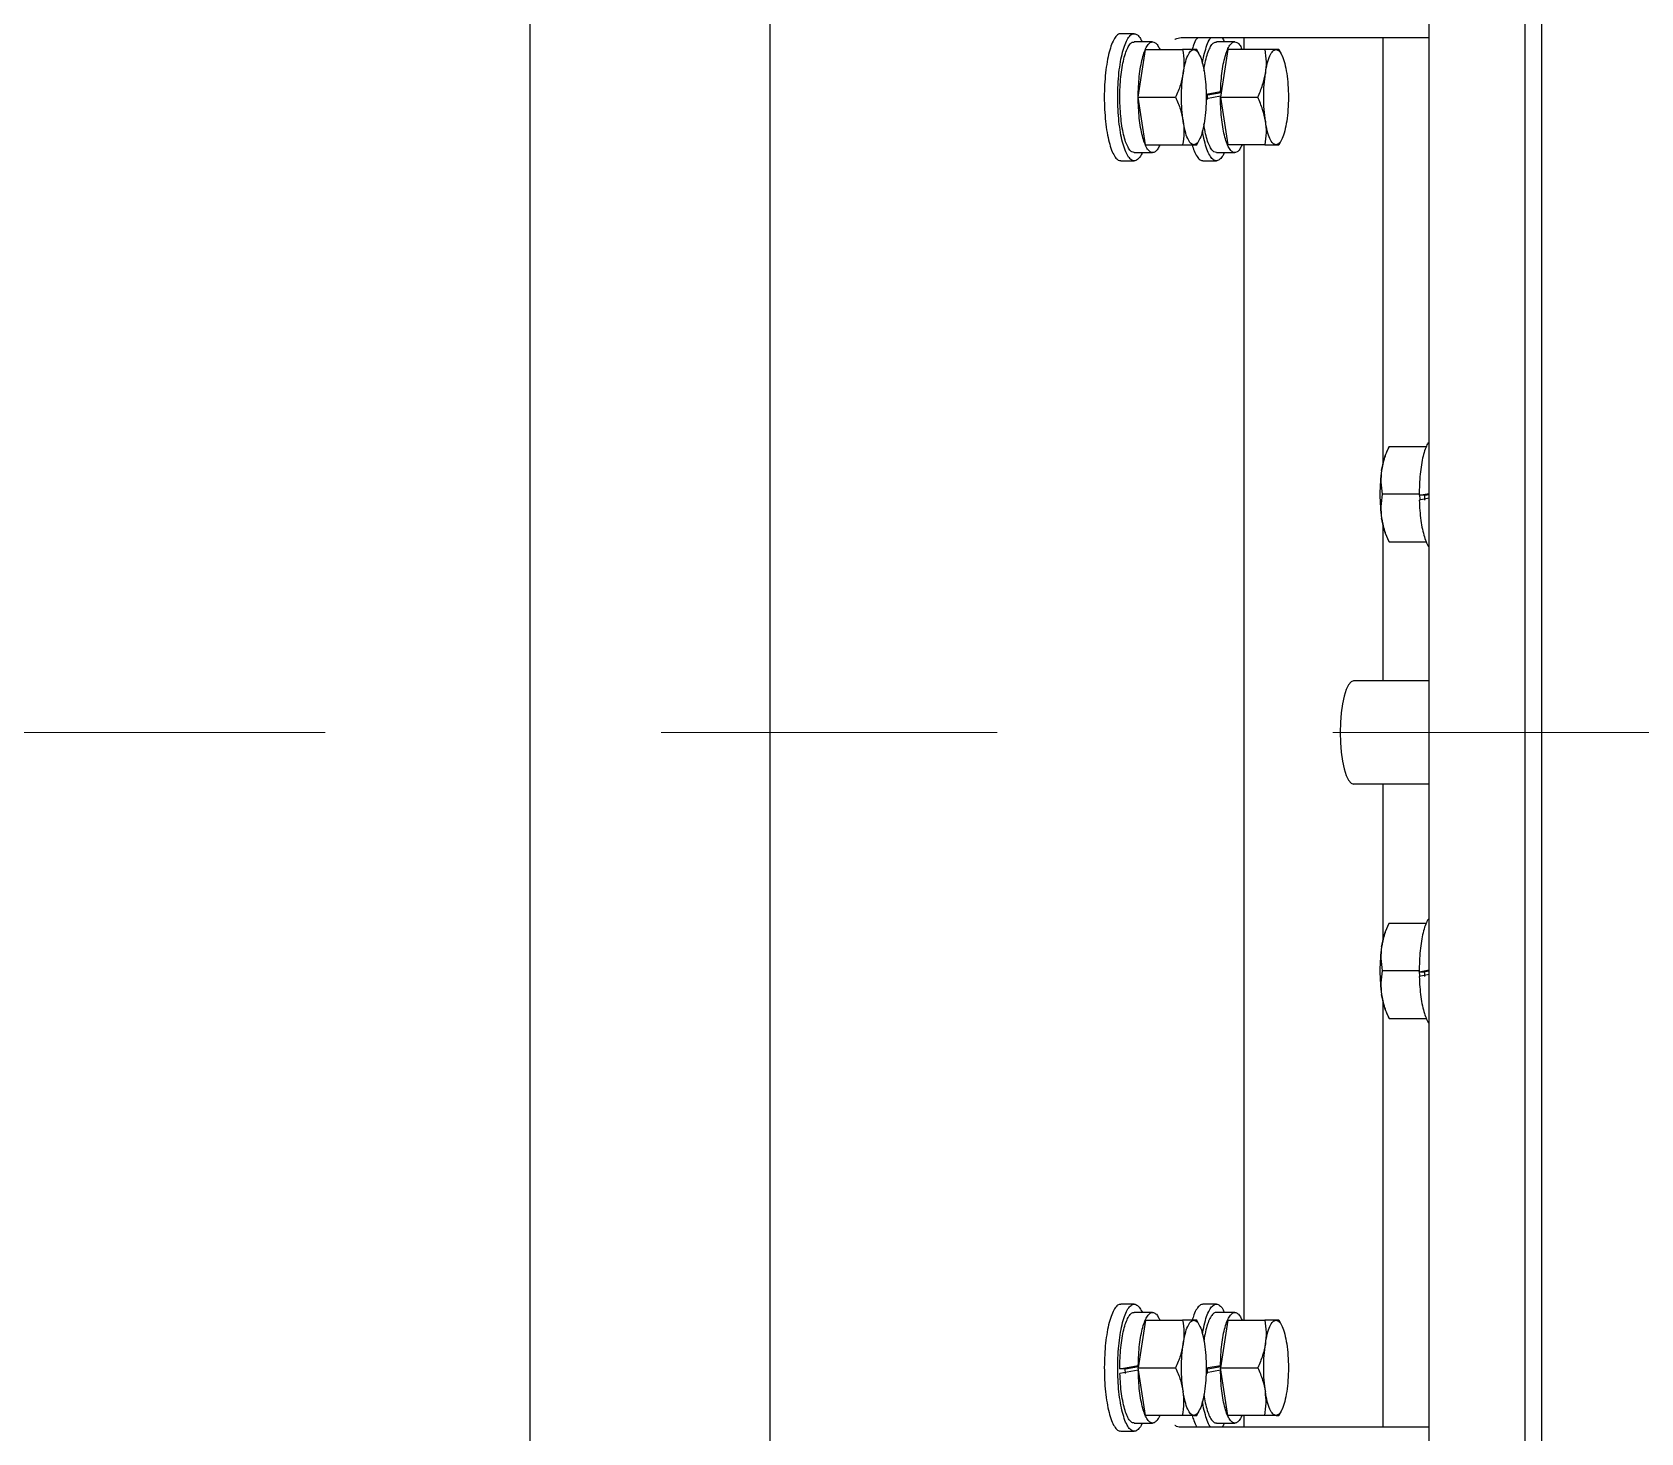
# Model space of a CAD drawing. Header units: millimetres. Extents: x 861 to 27901, y 673 to 17923.
# Drawn here: x 11556.8 to 11878, y 9979.1 to 10258.8 of the extents above; entities that cross this region are included whole.
import ezdxf

# ---------------------------------------------------------------- set-up
doc = ezdxf.new("R2010")
doc.units = ezdxf.units.MM
doc.header["$LTSCALE"] = 33.3
doc.linetypes.add('CENTERX2', pattern=[20.32, 12.7, -2.54, 2.54, -2.54])
doc.layers.add('CAPA_1', color=7, linetype='Continuous')

msp = doc.modelspace()

# ---------------------------------------------------------------- linework, layer by layer
at = {"color": 7, "linetype": 'Continuous', "lineweight": 25}
for p, q in [((11704.14, 9583.77), (11704.14, 10701.7)), ((11835.74, 9718.55), (11835.74, 10519.34)), ((11854.89, 9718.55), (11854.89, 10519.34)), ((11858.17, 10519.34), (11858.17, 9718.55)), ((11656.23, 9977.42), (11656.23, 10260.47)), ((11776.83, 10258.49), (11774.15, 10258.49)), ((11780.51, 10256.85), (11776.83, 10256.85)), ((11786.19, 10257.7), (11835.74, 10257.7)), ((11796.92, 10256.85), (11793.25, 10256.85)), ((11798.79, 10255.32), (11798.79, 10257.7)), ((11826.45, 10257.7), (11826.45, 10172.38)), ((11777.66, 10245.8), (11779.09, 10255.32)), ((11779.09, 10255.32), (11786.5, 10255.32)), ((11789.88, 10254.23), (11789.34, 10255.33)), ((11795.5, 10255.32), (11794.08, 10245.8)), ((11802.92, 10255.32), (11795.5, 10255.32)), ((11806.3, 10254.23), (11805.76, 10255.33)), ((11791.18, 10246.42), (11794.08, 10246.95)), ((11791.55, 10246.28), (11791.21, 10246.28)), ((11794.06, 10246), (11791.24, 10245.48)), ((11791.48, 10245.33), (11791.48, 10246.28)), ((11791.55, 10246.28), (11794.23, 10246.76)), ((11794.11, 10246), (11794.06, 10246)), ((11794.08, 10246.95), (11794.25, 10246.95)), ((11777.66, 10245.8), (11785.08, 10245.8)), ((11779.09, 10236.29), (11777.66, 10245.8)), ((11794.08, 10245.8), (11801.49, 10245.8)), ((11794.08, 10245.8), (11795.5, 10236.29)), ((11789.34, 10236.28), (11789.88, 10237.37)), ((11805.76, 10236.28), (11806.3, 10237.37)), ((11776.83, 10234.75), (11780.51, 10234.75)), ((11779.09, 10236.29), (11786.5, 10236.29)), ((11793.25, 10234.75), (11796.92, 10234.75)), ((11794.83, 10234.75), (11794.57, 10234.19)), ((11802.92, 10236.29), (11795.5, 10236.29)), ((11798.79, 10001.6), (11798.79, 10236.29)), ((11774.15, 10233.12), (11776.83, 10233.12)), ((11790.57, 10233.12), (11793.25, 10233.12)), ((11827.77, 10176.04), (11827.22, 10174.94)), ((11827.77, 10176.03), (11835.18, 10176.03)), ((11833.76, 10166.52), (11826.34, 10166.52)), ((11833.74, 10166.32), (11835.74, 10166.69)), ((11834.84, 10166.32), (11833.74, 10166.32)), ((11835.74, 10165.73), (11833.75, 10165.37)), ((11833.76, 10166.52), (11833.93, 10165.37)), ((11834.86, 10165.37), (11834.84, 10166.32)), ((11834.95, 10166.33), (11835.74, 10166.48)), ((11826.45, 10160.65), (11826.45, 10129.25)), ((11827.22, 10158.09), (11827.77, 10156.99)), ((11827.77, 10157), (11835.18, 10157)), ((11835.74, 10129.25), (11820.65, 10129.25)), ((11835.74, 10108.64), (11820.65, 10108.64)), ((11826.45, 10108.64), (11826.45, 10077.24)), ((11827.77, 10080.9), (11827.22, 10079.8)), ((11827.77, 10080.89), (11835.18, 10080.89)), ((11833.76, 10071.37), (11826.34, 10071.37)), ((11833.74, 10071.18), (11835.74, 10071.54)), ((11833.74, 10071.18), (11834.84, 10071.18)), ((11835.74, 10070.59), (11833.75, 10070.23)), ((11833.93, 10070.23), (11833.76, 10071.37)), ((11834.86, 10070.23), (11834.84, 10071.18)), ((11834.95, 10071.19), (11835.74, 10071.33)), ((11826.45, 10065.51), (11826.45, 9980.2)), ((11827.22, 10062.95), (11827.77, 10061.85)), ((11827.77, 10061.86), (11835.18, 10061.86)), ((11776.83, 10004.77), (11774.15, 10004.77)), ((11780.51, 10003.14), (11776.83, 10003.14)), ((11793.25, 10004.77), (11790.57, 10004.77)), ((11796.92, 10003.14), (11793.25, 10003.14)), ((11779.09, 10001.6), (11777.66, 9992.09)), ((11779.09, 10001.6), (11786.5, 10001.6)), ((11789.88, 10000.52), (11789.34, 10001.61)), ((11790.48, 9998.83), (11790.52, 9999.16)), ((11795.5, 10001.6), (11794.08, 9992.09)), ((11795.5, 10001.6), (11802.92, 10001.6)), ((11806.3, 10000.52), (11805.76, 10001.61)), ((11773.97, 9991.89), (11777.65, 9992.56)), ((11775.13, 9991.89), (11777.71, 9992.36)), ((11777.65, 9992.56), (11777.74, 9992.56)), ((11791.2, 9992.04), (11794.07, 9992.56)), ((11791.54, 9991.89), (11794.12, 9992.36)), ((11794.07, 9992.56), (11794.15, 9992.56)), ((11775.13, 9991.89), (11773.97, 9991.89)), ((11777.65, 9991.61), (11773.99, 9990.94)), ((11775.09, 9990.94), (11775.06, 9991.89)), ((11777.74, 9991.61), (11777.65, 9991.61)), ((11779.09, 9982.57), (11777.66, 9992.09)), ((11777.66, 9992.09), (11785.08, 9992.09)), ((11791.2, 9991.89), (11791.54, 9991.89)), ((11794.07, 9991.61), (11791.25, 9991.1)), ((11791.5, 9990.94), (11791.48, 9991.89)), ((11794.15, 9991.61), (11794.07, 9991.61)), ((11794.08, 9992.09), (11801.49, 9992.09)), ((11795.5, 9982.57), (11794.08, 9992.09)), ((11789.34, 9982.56), (11789.88, 9983.66)), ((11805.76, 9982.56), (11806.3, 9983.66)), ((11774.15, 9979.4), (11776.83, 9979.4)), ((11776.83, 9981.04), (11780.51, 9981.04)), ((11786.5, 9982.57), (11779.09, 9982.57)), ((11835.74, 9980.2), (11786.19, 9980.2)), ((11793.25, 9981.04), (11796.92, 9981.04)), ((11802.92, 9982.57), (11795.5, 9982.57)), ((11798.79, 9980.2), (11798.79, 9982.57))]:
    msp.add_line(p, q, dxfattribs=at)
at = {"color": 7, "linetype": 'Continuous', "lineweight": 25, "flags": 128}
msp.add_lwpolyline([(11820.65, 10129.25), (11820.13, 10129.05), (11819.63, 10128.47), (11819.17, 10127.52), (11818.77, 10126.23), (11818.43, 10124.67), (11818.19, 10122.89), (11818.04, 10120.96), (11817.98, 10118.95), (11818.04, 10116.93), (11818.19, 10115), (11818.43, 10113.22), (11818.77, 10111.66), (11819.17, 10110.38), (11819.63, 10109.42), (11820.13, 10108.84), (11820.65, 10108.64)], dxfattribs=at)
at = {"color": 7, "linetype": 'Continuous', "lineweight": 25}
for points, knots in [([(11774.15, 10258.44), (11774.1, 10258.46), (11773.83, 10258.53), (11773.35, 10258.17), (11772.74, 10257.36), (11772.19, 10256.06), (11771.71, 10254.39), (11771.32, 10252.38), (11771.04, 10250.12), (11770.88, 10247.69), (11770.85, 10245.19), (11770.95, 10242.71), (11771.16, 10240.36), (11771.5, 10238.21), (11771.93, 10236.35), (11772.45, 10234.86), (11773.03, 10233.8), (11773.61, 10233.19), (11773.99, 10233.17), (11774.15, 10233.16)], [0, 0, 0, 0, 0.015224, 0.077724, 0.140224, 0.202724, 0.265224, 0.327724, 0.390224, 0.452724, 0.515224, 0.577724, 0.640224, 0.702724, 0.765224, 0.827724, 0.890224, 0.952724, 1, 1, 1, 1]), ([(11778.42, 10234.75), (11778.36, 10234.6), (11778.11, 10234.02), (11777.63, 10233.43), (11776.99, 10233.04), (11776.34, 10233.18), (11775.72, 10233.79), (11775.13, 10234.86), (11774.61, 10236.35), (11774.18, 10238.21), (11773.84, 10240.36), (11773.63, 10242.71), (11773.53, 10245.19), (11773.56, 10247.69), (11773.72, 10250.12), (11774, 10252.38), (11774.39, 10254.39), (11774.87, 10256.07), (11775.42, 10257.35), (11776.03, 10258.19), (11776.67, 10258.56), (11777.32, 10258.42), (11777.92, 10257.88), (11778.27, 10257.17), (11778.43, 10256.85)], [0, 0, 0, 0, 0.015622, 0.062876, 0.11013, 0.157384, 0.204637, 0.251891, 0.299145, 0.346399, 0.393652, 0.440906, 0.48816, 0.535414, 0.582667, 0.629921, 0.677175, 0.724429, 0.771682, 0.818936, 0.86619, 0.913444, 0.960698, 1, 1, 1, 1]), ([(11776.83, 10234.78), (11776.69, 10234.8), (11776.35, 10234.82), (11775.85, 10235.36), (11775.35, 10236.27), (11774.9, 10237.56), (11774.53, 10239.14), (11774.24, 10240.98), (11774.05, 10243), (11773.96, 10245.13), (11773.98, 10247.28), (11774.11, 10249.37), (11774.33, 10251.33), (11774.66, 10253.08), (11775.06, 10254.56), (11775.53, 10255.72), (11776.05, 10256.49), (11776.49, 10256.86), (11776.75, 10256.82), (11776.83, 10256.8)], [0, 0, 0, 0, 0.049169, 0.11081, 0.172451, 0.234092, 0.295733, 0.357375, 0.419016, 0.480657, 0.542298, 0.603939, 0.66558, 0.727221, 0.788863, 0.850504, 0.912145, 0.973786, 1, 1, 1, 1]), ([(11781.92, 10236.24), (11781.79, 10235.97), (11781.5, 10235.35), (11781, 10234.85), (11780.45, 10234.68), (11779.89, 10234.94), (11779.36, 10235.6), (11778.88, 10236.64), (11778.45, 10238.02), (11778.1, 10239.7), (11777.84, 10241.6), (11777.68, 10243.66), (11777.63, 10245.8), (11777.68, 10247.94), (11777.84, 10250), (11778.1, 10251.91), (11778.45, 10253.58), (11778.88, 10254.97), (11779.36, 10256.01), (11779.89, 10256.67), (11780.45, 10256.92), (11781, 10256.75), (11781.5, 10256.25), (11781.79, 10255.64), (11781.92, 10255.37)], [0, 0, 0, 0, 0.036649, 0.082984, 0.129319, 0.175654, 0.221989, 0.268324, 0.31466, 0.360995, 0.40733, 0.453665, 0.5, 0.546335, 0.59267, 0.639005, 0.68534, 0.731676, 0.778011, 0.824346, 0.870681, 0.917016, 0.963351, 1, 1, 1, 1]), ([(11784.95, 10257.31), (11784.95, 10257.31), (11784.94, 10257.3), (11785.14, 10257.46), (11785.59, 10257.65), (11786, 10257.68), (11786.19, 10257.7)], [0, 0, 0, 0, 0.145557, 0.437561, 0.733139, 1, 1, 1, 1]), ([(11789.47, 10257.7), (11789.39, 10257.61), (11789.11, 10257.28), (11788.75, 10256.47), (11788.51, 10255.62), (11788.42, 10255.32)], [0, 0, 0, 0, 0.190499, 0.715279, 1, 1, 1, 1]), ([(11790.47, 10252.56), (11790.47, 10252.58), (11790.57, 10253.34), (11790.87, 10254.62), (11791.35, 10256.25), (11791.79, 10257.28), (11792.07, 10257.61), (11792.15, 10257.7)], [0, 0, 0, 0, 0.007942, 0.302934, 0.597925, 0.892916, 1, 1, 1, 1]), ([(11790.76, 10251.14), (11790.81, 10251.52), (11790.95, 10252.53), (11791.28, 10253.91), (11791.72, 10255.23), (11792.22, 10256.18), (11792.74, 10256.76), (11793.08, 10256.81), (11793.25, 10256.83)], [0, 0, 0, 0, 0.110422, 0.292374, 0.474326, 0.656278, 0.83823, 1, 1, 1, 1]), ([(11794.08, 10246.95), (11794.11, 10247.65), (11794.17, 10249.07), (11794.39, 10251.05), (11794.7, 10252.84), (11795.09, 10254.36), (11795.55, 10255.57), (11796.06, 10256.41), (11796.61, 10256.85), (11797.16, 10256.89), (11797.71, 10256.49), (11798.11, 10255.95), (11798.31, 10255.43), (11798.36, 10255.32)], [0, 0, 0, 0, 0.09711, 0.19422, 0.291331, 0.388441, 0.485551, 0.582661, 0.679772, 0.776882, 0.873992, 0.971102, 1, 1, 1, 1]), ([(11794.37, 10257.7), (11794.4, 10257.67), (11794.56, 10257.5), (11794.71, 10257.16), (11794.83, 10256.85)], [0, 0, 0, 0, 0.132943, 1, 1, 1, 1]), ([(11786.5, 10255.32), (11786.62, 10254.5), (11786.85, 10252.94), (11786.69, 10251.33), (11786.61, 10250.56)], [0, 0, 0, 0, 0.52247, 1, 1, 1, 1]), ([(11788.74, 10255.32), (11788.47, 10255.32), (11787.91, 10255.32), (11786.98, 10255.32), (11786.5, 10255.32)], [0, 0, 0, 0, 0.47753, 1, 1, 1, 1]), ([(11789.32, 10255.32), (11789.32, 10255.32), (11789.31, 10255.32), (11788.94, 10255.32), (11788.74, 10255.32)], [0, 0, 0, 0, 0.473352, 1, 1, 1, 1]), ([(11802.92, 10255.32), (11803.03, 10254.5), (11803.26, 10252.94), (11803.1, 10251.33), (11803.03, 10250.56)], [0, 0, 0, 0, 0.52247, 1, 1, 1, 1]), ([(11805.16, 10255.32), (11804.89, 10255.32), (11804.33, 10255.32), (11803.4, 10255.32), (11802.92, 10255.32)], [0, 0, 0, 0, 0.47753, 1, 1, 1, 1]), ([(11805.74, 10255.32), (11805.73, 10255.32), (11805.72, 10255.32), (11805.35, 10255.32), (11805.16, 10255.32)], [0, 0, 0, 0, 0.473352, 1, 1, 1, 1]), ([(11786.61, 10250.56), (11786.46, 10249.79), (11786.13, 10248.18), (11785.44, 10246.62), (11785.08, 10245.8)], [0, 0, 0, 0, 0.47753, 1, 1, 1, 1]), ([(11801.49, 10245.8), (11801.86, 10246.62), (11802.55, 10248.18), (11802.87, 10249.79), (11803.03, 10250.56)], [0, 0, 0, 0, 0.5224703, 1, 1, 1, 1]), ([(11798.39, 10236.31), (11798.23, 10235.98), (11797.9, 10235.33), (11797.37, 10234.82), (11796.81, 10234.69), (11796.26, 10234.98), (11795.73, 10235.68), (11795.25, 10236.75), (11794.83, 10238.16), (11794.49, 10239.86), (11794.24, 10241.78), (11794.09, 10243.86), (11794.07, 10245.28), (11794.06, 10246)], [0, 0, 0, 0, 0.088541, 0.179687, 0.270833, 0.361979, 0.453125, 0.544271, 0.635416, 0.726562, 0.817708, 0.908854, 1, 1, 1, 1]), ([(11785.08, 10245.8), (11785.44, 10244.99), (11786.13, 10243.43), (11786.46, 10241.81), (11786.61, 10241.05)], [0, 0, 0, 0, 0.52247, 1, 1, 1, 1]), ([(11803.03, 10241.05), (11802.87, 10241.81), (11802.55, 10243.43), (11801.86, 10244.99), (11801.49, 10245.8)], [0, 0, 0, 0, 0.47753, 1, 1, 1, 1]), ([(11786.61, 10241.05), (11786.69, 10240.28), (11786.85, 10238.66), (11786.62, 10237.1), (11786.5, 10236.29)], [0, 0, 0, 0, 0.47753, 1, 1, 1, 1]), ([(11793.25, 10234.77), (11793.08, 10234.79), (11792.74, 10234.84), (11792.22, 10235.42), (11791.72, 10236.37), (11791.28, 10237.69), (11790.95, 10239.07), (11790.81, 10240.08), (11790.76, 10240.47)], [0, 0, 0, 0, 0.16177, 0.343722, 0.525674, 0.707626, 0.889578, 1, 1, 1, 1]), ([(11803.03, 10241.05), (11803.1, 10240.28), (11803.26, 10238.66), (11803.03, 10237.1), (11802.92, 10236.29)], [0, 0, 0, 0, 0.47753, 1, 1, 1, 1]), ([(11794.57, 10234.19), (11794.37, 10233.9), (11793.97, 10233.32), (11793.32, 10233.04), (11792.67, 10233.23), (11792.05, 10233.9), (11791.47, 10235.03), (11790.97, 10236.59), (11790.63, 10237.97), (11790.51, 10238.89), (11790.48, 10239.07)], [0, 0, 0, 0, 0.13794, 0.27588, 0.41382, 0.551761, 0.689701, 0.827641, 0.965581, 1, 1, 1, 1]), ([(11786.5, 10236.29), (11786.98, 10236.29), (11787.91, 10236.29), (11788.47, 10236.29), (11788.74, 10236.29)], [0, 0, 0, 0, 0.52247, 1, 1, 1, 1]), ([(11788.41, 10236.29), (11788.54, 10235.87), (11788.83, 10234.92), (11789.37, 10233.92), (11789.97, 10233.23), (11790.38, 10233.17), (11790.57, 10233.14)], [0, 0, 0, 0, 0.210568, 0.483737, 0.756906, 1, 1, 1, 1]), ([(11788.74, 10236.29), (11788.94, 10236.29), (11789.31, 10236.29), (11789.32, 10236.29), (11789.32, 10236.29)], [0, 0, 0, 0, 0.526648, 1, 1, 1, 1]), ([(11802.92, 10236.29), (11803.4, 10236.29), (11804.33, 10236.29), (11804.89, 10236.29), (11805.16, 10236.29)], [0, 0, 0, 0, 0.52247, 1, 1, 1, 1]), ([(11805.16, 10236.29), (11805.35, 10236.29), (11805.72, 10236.29), (11805.73, 10236.29), (11805.74, 10236.29)], [0, 0, 0, 0, 0.526648, 1, 1, 1, 1]), ([(11826.23, 10171.27), (11826.39, 10172.04), (11826.71, 10173.66), (11827.4, 10175.22), (11827.77, 10176.03)], [0, 0, 0, 0, 0.47753, 1, 1, 1, 1]), ([(11835.74, 10177.01), (11835.63, 10176.88), (11835.34, 10176.54), (11834.93, 10175.56), (11834.51, 10174.16), (11834.17, 10172.45), (11833.92, 10170.53), (11833.76, 10168.46), (11833.75, 10167.04), (11833.74, 10166.32)], [0, 0, 0, 0, 0.093892, 0.24491, 0.395928, 0.546946, 0.697964, 0.848982, 1, 1, 1, 1]), ([(11827.23, 10174.9), (11827.2, 10174.86), (11826.97, 10174.5), (11826.6, 10173.3), (11826.36, 10171.95), (11826.23, 10171.27)], [0, 0, 0, 0, 0.07236, 0.53618, 1, 1, 1, 1]), ([(11826.23, 10171.27), (11826.16, 10170.5), (11826, 10168.89), (11826.23, 10167.33), (11826.34, 10166.52)], [0, 0, 0, 0, 0.47753, 1, 1, 1, 1]), ([(11826.34, 10166.52), (11826.23, 10165.7), (11826, 10164.14), (11826.16, 10162.53), (11826.23, 10161.76)], [0, 0, 0, 0, 0.5224703, 1, 1, 1, 1]), ([(11834.95, 10166.33), (11834.92, 10166.33), (11834.87, 10166.32), (11834.85, 10166.32), (11834.84, 10166.32)], [0, 0, 0, 0, 0.497868, 1, 1, 1, 1]), ([(11833.75, 10165.37), (11833.78, 10164.66), (11833.84, 10163.25), (11834.06, 10161.27), (11834.37, 10159.48), (11834.76, 10157.95), (11835.22, 10156.78), (11835.56, 10156.12), (11835.74, 10155.97), (11835.74, 10155.97)], [0, 0, 0, 0, 0.166633, 0.333265, 0.499898, 0.66653, 0.833163, 0.999796, 1, 1, 1, 1]), ([(11827.77, 10157), (11827.4, 10157.82), (11826.71, 10159.38), (11826.39, 10160.99), (11826.23, 10161.76)], [0, 0, 0, 0, 0.5224703, 1, 1, 1, 1]), ([(11826.23, 10161.76), (11826.36, 10161.08), (11826.6, 10159.73), (11826.97, 10158.53), (11827.2, 10158.18), (11827.23, 10158.13)], [0, 0, 0, 0, 0.46382, 0.92764, 1, 1, 1, 1]), ([(11826.23, 10076.13), (11826.39, 10076.9), (11826.71, 10078.51), (11827.4, 10080.07), (11827.77, 10080.89)], [0, 0, 0, 0, 0.47753, 1, 1, 1, 1]), ([(11827.23, 10079.76), (11827.2, 10079.71), (11826.97, 10079.36), (11826.6, 10078.16), (11826.36, 10076.81), (11826.23, 10076.13)], [0, 0, 0, 0, 0.07236, 0.53618, 1, 1, 1, 1]), ([(11835.74, 10081.87), (11835.63, 10081.74), (11835.34, 10081.4), (11834.93, 10080.41), (11834.51, 10079.01), (11834.17, 10077.31), (11833.92, 10075.39), (11833.76, 10073.32), (11833.75, 10071.89), (11833.74, 10071.18)], [0, 0, 0, 0, 0.093892, 0.24491, 0.395928, 0.546946, 0.697964, 0.848982, 1, 1, 1, 1]), ([(11826.23, 10076.13), (11826.16, 10075.36), (11826, 10073.75), (11826.23, 10072.19), (11826.34, 10071.37)], [0, 0, 0, 0, 0.47753, 1, 1, 1, 1]), ([(11826.34, 10071.37), (11826.23, 10070.56), (11826, 10069), (11826.16, 10067.39), (11826.23, 10066.62)], [0, 0, 0, 0, 0.5224703, 1, 1, 1, 1]), ([(11833.75, 10070.23), (11833.78, 10069.52), (11833.84, 10068.11), (11834.06, 10066.13), (11834.37, 10064.34), (11834.76, 10062.8), (11835.22, 10061.64), (11835.56, 10060.98), (11835.74, 10060.83), (11835.74, 10060.83)], [0, 0, 0, 0, 0.166633, 0.333265, 0.499898, 0.66653, 0.833163, 0.999796, 1, 1, 1, 1]), ([(11834.84, 10071.18), (11834.85, 10071.18), (11834.87, 10071.18), (11834.92, 10071.19), (11834.95, 10071.19)], [0, 0, 0, 0, 0.50495, 1, 1, 1, 1]), ([(11827.77, 10061.86), (11827.4, 10062.67), (11826.71, 10064.23), (11826.39, 10065.85), (11826.23, 10066.62)], [0, 0, 0, 0, 0.5224703, 1, 1, 1, 1]), ([(11826.23, 10066.62), (11826.36, 10065.94), (11826.6, 10064.59), (11826.97, 10063.39), (11827.2, 10063.03), (11827.23, 10062.99)], [0, 0, 0, 0, 0.46382, 0.92764, 1, 1, 1, 1]), ([(11774.15, 10004.71), (11774.05, 10004.73), (11773.74, 10004.77), (11773.21, 10004.31), (11772.61, 10003.39), (11772.07, 10002.01), (11771.61, 10000.25), (11771.25, 9998.18), (11771, 9995.87), (11770.87, 9993.42), (11770.86, 9990.92), (11770.98, 9988.46), (11771.23, 9986.14), (11771.58, 9984.05), (11772.04, 9982.27), (11772.58, 9980.86), (11773.17, 9979.91), (11773.71, 9979.42), (11774.04, 9979.45), (11774.15, 9979.46)], [0, 0, 0, 0, 0.029268, 0.091768, 0.154268, 0.216768, 0.279268, 0.341768, 0.404268, 0.466768, 0.529268, 0.591768, 0.654268, 0.716768, 0.779268, 0.841768, 0.904268, 0.966768, 1, 1, 1, 1]), ([(11778.43, 9981.04), (11778.41, 9980.98), (11778.21, 9980.46), (11777.77, 9979.87), (11777.14, 9979.37), (11776.49, 9979.39), (11775.85, 9979.89), (11775.26, 9980.87), (11774.72, 9982.27), (11774.26, 9984.05), (11773.91, 9986.14), (11773.66, 9988.46), (11773.54, 9990.92), (11773.55, 9993.42), (11773.68, 9995.87), (11773.93, 9998.18), (11774.29, 10000.25), (11774.75, 10002.01), (11775.29, 10003.38), (11775.89, 10004.33), (11776.53, 10004.8), (11777.18, 10004.79), (11777.81, 10004.25), (11778.23, 10003.68), (11778.42, 10003.17), (11778.44, 10003.14)], [0, 0, 0, 0, 0.00594, 0.053119, 0.100297, 0.147475, 0.194654, 0.241832, 0.28901, 0.336189, 0.383367, 0.430545, 0.477723, 0.524902, 0.57208, 0.619258, 0.666437, 0.713615, 0.760793, 0.807972, 0.85515, 0.902328, 0.949507, 0.996685, 1, 1, 1, 1]), ([(11773.97, 9991.89), (11773.98, 9992.61), (11773.99, 9994.03), (11774.15, 9996.11), (11774.4, 9998.03), (11774.74, 9999.73), (11775.16, 10001.14), (11775.64, 10002.22), (11776.17, 10002.89), (11776.57, 10003.18), (11776.79, 10003.12), (11776.83, 10003.11)], [0, 0, 0, 0, 0.121916, 0.243833, 0.365749, 0.487666, 0.609582, 0.731499, 0.853415, 0.975332, 1, 1, 1, 1]), ([(11777.65, 9992.56), (11777.67, 9993.27), (11777.71, 9994.7), (11777.89, 9996.73), (11778.17, 9998.59), (11778.54, 10000.2), (11778.98, 10001.51), (11779.48, 10002.47), (11780.02, 10003.04), (11780.57, 10003.21), (11781.12, 10002.94), (11781.59, 10002.41), (11781.84, 10001.82), (11781.94, 10001.6)], [0, 0, 0, 0, 0.094287, 0.188574, 0.282862, 0.377149, 0.471436, 0.565723, 0.66001, 0.754298, 0.848585, 0.942872, 1, 1, 1, 1]), ([(11790.57, 10004.77), (11790.36, 10004.73), (11789.93, 10004.64), (11789.31, 10003.88), (11788.8, 10002.88), (11788.53, 10001.97), (11788.42, 10001.6)], [0, 0, 0, 0, 0.26978, 0.543331, 0.816881, 1, 1, 1, 1]), ([(11790.52, 9999.16), (11790.65, 9999.83), (11790.91, 10001.15), (11791.42, 10002.72), (11791.99, 10003.9), (11792.61, 10004.62), (11793.26, 10004.86), (11793.9, 10004.59), (11794.44, 10004.02), (11794.72, 10003.37), (11794.83, 10003.14)], [0, 0, 0, 0, 0.132355, 0.26471, 0.397066, 0.529421, 0.661776, 0.794131, 0.926486, 1, 1, 1, 1]), ([(11793.25, 10003.11), (11793.21, 10003.12), (11792.99, 10003.18), (11792.58, 10002.89), (11792.06, 10002.22), (11791.57, 10001.14), (11791.16, 9999.72), (11790.88, 9998.45), (11790.78, 9997.62), (11790.76, 9997.43)], [0, 0, 0, 0, 0.036822, 0.218803, 0.400784, 0.582765, 0.764746, 0.946727, 1, 1, 1, 1]), ([(11794.07, 9992.56), (11794.09, 9993.27), (11794.12, 9994.7), (11794.31, 9996.73), (11794.59, 9998.59), (11794.96, 10000.2), (11795.4, 10001.51), (11795.9, 10002.47), (11796.43, 10003.04), (11796.99, 10003.21), (11797.54, 10002.94), (11798, 10002.41), (11798.26, 10001.82), (11798.36, 10001.6)], [0, 0, 0, 0, 0.094287, 0.188574, 0.282862, 0.377149, 0.471436, 0.565723, 0.66001, 0.754298, 0.848585, 0.942872, 1, 1, 1, 1]), ([(11786.5, 10001.6), (11786.62, 10000.79), (11786.85, 9999.23), (11786.69, 9997.61), (11786.61, 9996.85)], [0, 0, 0, 0, 0.5224703, 1, 1, 1, 1]), ([(11788.74, 10001.6), (11788.47, 10001.6), (11787.91, 10001.6), (11786.98, 10001.6), (11786.5, 10001.6)], [0, 0, 0, 0, 0.47753, 1, 1, 1, 1]), ([(11789.32, 10001.6), (11789.32, 10001.6), (11789.31, 10001.6), (11788.94, 10001.6), (11788.74, 10001.6)], [0, 0, 0, 0, 0.473352, 1, 1, 1, 1]), ([(11802.92, 10001.6), (11803.03, 10000.79), (11803.26, 9999.23), (11803.1, 9997.61), (11803.03, 9996.85)], [0, 0, 0, 0, 0.52247, 1, 1, 1, 1]), ([(11805.16, 10001.6), (11804.89, 10001.6), (11804.33, 10001.6), (11803.4, 10001.6), (11802.92, 10001.6)], [0, 0, 0, 0, 0.47753, 1, 1, 1, 1]), ([(11805.74, 10001.6), (11805.73, 10001.6), (11805.72, 10001.6), (11805.35, 10001.6), (11805.16, 10001.6)], [0, 0, 0, 0, 0.473352, 1, 1, 1, 1]), ([(11786.61, 9996.85), (11786.46, 9996.08), (11786.13, 9994.46), (11785.44, 9992.9), (11785.08, 9992.09)], [0, 0, 0, 0, 0.47753, 1, 1, 1, 1]), ([(11803.03, 9996.85), (11802.87, 9996.08), (11802.55, 9994.46), (11801.86, 9992.9), (11801.49, 9992.09)], [0, 0, 0, 0, 0.47753, 1, 1, 1, 1]), ([(11776.83, 9981.09), (11776.73, 9981.08), (11776.44, 9981.06), (11775.97, 9981.49), (11775.46, 9982.32), (11775, 9983.53), (11774.6, 9985.05), (11774.3, 9986.84), (11774.08, 9988.82), (11774.02, 9990.24), (11773.99, 9990.94)], [0, 0, 0, 0, 0.075875, 0.207893, 0.339911, 0.471929, 0.603946, 0.735964, 0.867982, 1, 1, 1, 1]), ([(11781.95, 9982.59), (11781.85, 9982.36), (11781.59, 9981.77), (11781.12, 9981.23), (11780.57, 9980.97), (11780.02, 9981.13), (11779.48, 9981.7), (11778.98, 9982.66), (11778.54, 9983.97), (11778.17, 9985.59), (11777.89, 9987.45), (11777.71, 9989.48), (11777.67, 9990.9), (11777.65, 9991.61)], [0, 0, 0, 0, 0.058353, 0.152518, 0.246683, 0.340847, 0.435012, 0.529177, 0.623341, 0.717506, 0.811671, 0.905835, 1, 1, 1, 1]), ([(11785.08, 9992.09), (11785.44, 9991.27), (11786.13, 9989.71), (11786.46, 9988.1), (11786.61, 9987.33)], [0, 0, 0, 0, 0.5224703, 1, 1, 1, 1]), ([(11798.36, 9982.59), (11798.26, 9982.36), (11798.01, 9981.77), (11797.54, 9981.23), (11796.99, 9980.97), (11796.43, 9981.13), (11795.9, 9981.7), (11795.4, 9982.66), (11794.96, 9983.97), (11794.59, 9985.59), (11794.31, 9987.45), (11794.12, 9989.48), (11794.09, 9990.9), (11794.07, 9991.61)], [0, 0, 0, 0, 0.058353, 0.152518, 0.246683, 0.340847, 0.435012, 0.529177, 0.623341, 0.717506, 0.811671, 0.905835, 1, 1, 1, 1]), ([(11801.49, 9992.09), (11801.86, 9991.27), (11802.55, 9989.71), (11802.87, 9988.1), (11803.03, 9987.33)], [0, 0, 0, 0, 0.52247, 1, 1, 1, 1]), ([(11786.5, 9982.57), (11786.62, 9983.39), (11786.85, 9984.95), (11786.69, 9986.56), (11786.61, 9987.33)], [0, 0, 0, 0, 0.5224703, 1, 1, 1, 1]), ([(11790.75, 9986.72), (11790.84, 9986.16), (11791.03, 9985), (11791.41, 9983.53), (11791.87, 9982.32), (11792.38, 9981.49), (11792.85, 9981.06), (11793.14, 9981.08), (11793.25, 9981.09)], [0, 0, 0, 0, 0.166584, 0.348762, 0.53094, 0.713118, 0.895296, 1, 1, 1, 1]), ([(11802.92, 9982.57), (11803.03, 9983.39), (11803.26, 9984.95), (11803.1, 9986.56), (11803.03, 9987.33)], [0, 0, 0, 0, 0.52247, 1, 1, 1, 1]), ([(11792.14, 9980.2), (11792.09, 9980.25), (11791.83, 9980.54), (11791.41, 9981.51), (11790.91, 9983.09), (11790.6, 9984.42), (11790.49, 9985.25), (11790.48, 9985.34)], [0, 0, 0, 0, 0.075558, 0.371421, 0.667284, 0.963147, 1, 1, 1, 1]), ([(11786.19, 9980.22), (11786.06, 9980.22), (11785.72, 9980.21), (11785.27, 9980.37), (11784.97, 9980.56), (11784.95, 9980.58), (11784.94, 9980.59)], [0, 0, 0, 0, 0.177632, 0.473399, 0.745348, 1, 1, 1, 1]), ([(11788.74, 9982.57), (11788.47, 9982.57), (11787.91, 9982.57), (11786.98, 9982.57), (11786.5, 9982.57)], [0, 0, 0, 0, 0.47753, 1, 1, 1, 1]), ([(11788.42, 9982.57), (11788.52, 9982.22), (11788.79, 9981.33), (11789.15, 9980.54), (11789.41, 9980.25), (11789.46, 9980.2)], [0, 0, 0, 0, 0.337952, 0.86532, 1, 1, 1, 1]), ([(11788.74, 9982.57), (11788.94, 9982.57), (11789.31, 9982.57), (11789.32, 9982.57), (11789.32, 9982.57)], [0, 0, 0, 0, 0.526648, 1, 1, 1, 1]), ([(11794.83, 9981.04), (11794.72, 9980.78), (11794.57, 9980.42), (11794.41, 9980.24), (11794.36, 9980.2)], [0, 0, 0, 0, 0.723424, 1, 1, 1, 1]), ([(11805.16, 9982.57), (11804.89, 9982.57), (11804.33, 9982.57), (11803.4, 9982.57), (11802.92, 9982.57)], [0, 0, 0, 0, 0.47753, 1, 1, 1, 1]), ([(11805.16, 9982.57), (11805.35, 9982.57), (11805.72, 9982.57), (11805.73, 9982.57), (11805.74, 9982.57)], [0, 0, 0, 0, 0.526648, 1, 1, 1, 1])]:
    msp.add_open_spline(points, degree=3, knots=knots, dxfattribs=at)
for points in [[(11786.61, 10250.56), (11786.73, 10251.25), (11786.97, 10252.62), (11787.5, 10254.12), (11788.1, 10255.13), (11788.53, 10255.25), (11788.74, 10255.32)], [(11788.74, 10255.32), (11788.96, 10255.25), (11789.39, 10255.13), (11789.98, 10254.12), (11790.51, 10252.62), (11790.75, 10251.25), (11790.87, 10250.56)], [(11803.03, 10250.56), (11803.15, 10251.25), (11803.39, 10252.62), (11803.91, 10254.12), (11804.51, 10255.13), (11804.94, 10255.25), (11805.16, 10255.32)], [(11805.16, 10255.32), (11805.37, 10255.25), (11805.8, 10255.13), (11806.4, 10254.12), (11806.93, 10252.62), (11807.17, 10251.25), (11807.29, 10250.56)], [(11786.61, 10241.05), (11786.52, 10241.8), (11786.33, 10243.3), (11786.25, 10245.8), (11786.33, 10248.31), (11786.52, 10249.81), (11786.61, 10250.56)], [(11790.87, 10250.56), (11790.97, 10249.81), (11791.15, 10248.31), (11791.23, 10245.8), (11791.15, 10243.3), (11790.97, 10241.8), (11790.87, 10241.05)], [(11803.03, 10241.05), (11802.93, 10241.8), (11802.74, 10243.3), (11802.67, 10245.8), (11802.74, 10248.31), (11802.93, 10249.81), (11803.03, 10250.56)], [(11807.29, 10250.56), (11807.38, 10249.81), (11807.57, 10248.31), (11807.64, 10245.8), (11807.57, 10243.3), (11807.38, 10241.8), (11807.29, 10241.05)], [(11788.74, 10236.29), (11788.53, 10236.35), (11788.1, 10236.48), (11787.5, 10237.48), (11786.97, 10238.98), (11786.73, 10240.36), (11786.61, 10241.05)], [(11790.87, 10241.05), (11790.75, 10240.36), (11790.51, 10238.98), (11789.98, 10237.48), (11789.39, 10236.48), (11788.96, 10236.35), (11788.74, 10236.29)], [(11805.16, 10236.29), (11804.94, 10236.35), (11804.51, 10236.48), (11803.91, 10237.48), (11803.39, 10238.98), (11803.15, 10240.36), (11803.03, 10241.05)], [(11807.29, 10241.05), (11807.17, 10240.36), (11806.93, 10238.98), (11806.4, 10237.48), (11805.8, 10236.48), (11805.37, 10236.35), (11805.16, 10236.29)], [(11826.23, 10171.27), (11826.14, 10170.52), (11825.95, 10169.02), (11825.88, 10166.52), (11825.95, 10164.01), (11826.14, 10162.51), (11826.23, 10161.76)], [(11826.23, 10076.13), (11826.14, 10075.38), (11825.95, 10073.88), (11825.88, 10071.37), (11825.95, 10068.87), (11826.14, 10067.37), (11826.23, 10066.62)], [(11786.61, 9996.85), (11786.73, 9997.53), (11786.97, 9998.91), (11787.5, 10000.41), (11788.1, 10001.41), (11788.53, 10001.54), (11788.74, 10001.6)], [(11788.74, 10001.6), (11788.96, 10001.54), (11789.39, 10001.41), (11789.98, 10000.41), (11790.51, 9998.91), (11790.75, 9997.53), (11790.87, 9996.85)], [(11803.03, 9996.85), (11803.15, 9997.53), (11803.39, 9998.91), (11803.91, 10000.41), (11804.51, 10001.41), (11804.94, 10001.54), (11805.16, 10001.6)], [(11805.16, 10001.6), (11805.37, 10001.54), (11805.8, 10001.41), (11806.4, 10000.41), (11806.93, 9998.91), (11807.17, 9997.53), (11807.29, 9996.85)], [(11786.61, 9987.33), (11786.52, 9988.08), (11786.33, 9989.58), (11786.25, 9992.09), (11786.33, 9994.59), (11786.52, 9996.09), (11786.61, 9996.85)], [(11790.87, 9996.85), (11790.97, 9996.09), (11791.15, 9994.59), (11791.23, 9992.09), (11791.15, 9989.58), (11790.97, 9988.08), (11790.87, 9987.33)], [(11803.03, 9987.33), (11802.93, 9988.08), (11802.74, 9989.58), (11802.67, 9992.09), (11802.74, 9994.59), (11802.93, 9996.09), (11803.03, 9996.85)], [(11807.29, 9996.85), (11807.38, 9996.09), (11807.57, 9994.59), (11807.64, 9992.09), (11807.57, 9989.58), (11807.38, 9988.08), (11807.29, 9987.33)], [(11788.74, 9982.57), (11788.53, 9982.64), (11788.1, 9982.76), (11787.5, 9983.77), (11786.97, 9985.27), (11786.73, 9986.64), (11786.61, 9987.33)], [(11790.87, 9987.33), (11790.75, 9986.64), (11790.51, 9985.27), (11789.98, 9983.77), (11789.39, 9982.76), (11788.96, 9982.64), (11788.74, 9982.57)], [(11805.16, 9982.57), (11804.94, 9982.64), (11804.51, 9982.76), (11803.91, 9983.77), (11803.39, 9985.27), (11803.15, 9986.64), (11803.03, 9987.33)], [(11807.29, 9987.33), (11807.17, 9986.64), (11806.93, 9985.27), (11806.4, 9983.77), (11805.8, 9982.76), (11805.37, 9982.64), (11805.16, 9982.57)]]:
    msp.add_open_spline(points, degree=3, dxfattribs=at)
at = {"layer": 'CAPA_1', "linetype": 'CENTERX2', "lineweight": 18, "ltscale": 0.792857}
msp.add_line((14297.79, 10118.95), (5784.28, 10118.95), dxfattribs=at)

doc.saveas('drawing.dxf')
